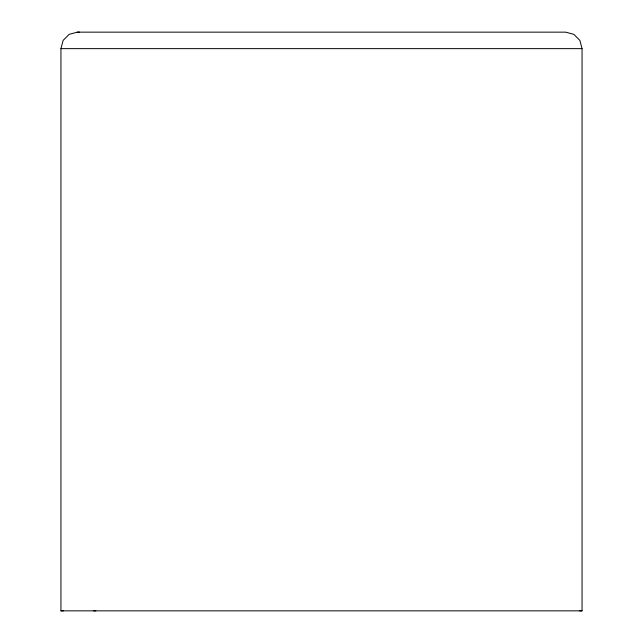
<?xml version="1.0" encoding="UTF-8"?>
<svg xmlns="http://www.w3.org/2000/svg" width="643" height="643" viewBox="0 0 643 643"><rect width="100%" height="100%" fill="white"/><g stroke="black" fill="none" stroke-linecap="round" stroke-linejoin="round"><path stroke-width="0.96" d="M60.94 48.635L63.135 40.396L69.147 34.36L77.345 32.15L565.639 32.15L573.853 34.36L579.857 40.396L582.06 48.635L582.06 610.85L60.94 610.85L60.94 48.635L582.06 48.635M77.345 32.15L79.555 32.15M579.705 610.85L582.06 610.85M60.94 610.85L63.295 610.85M93.757 610.85L95.815 610.85"/></g></svg>
